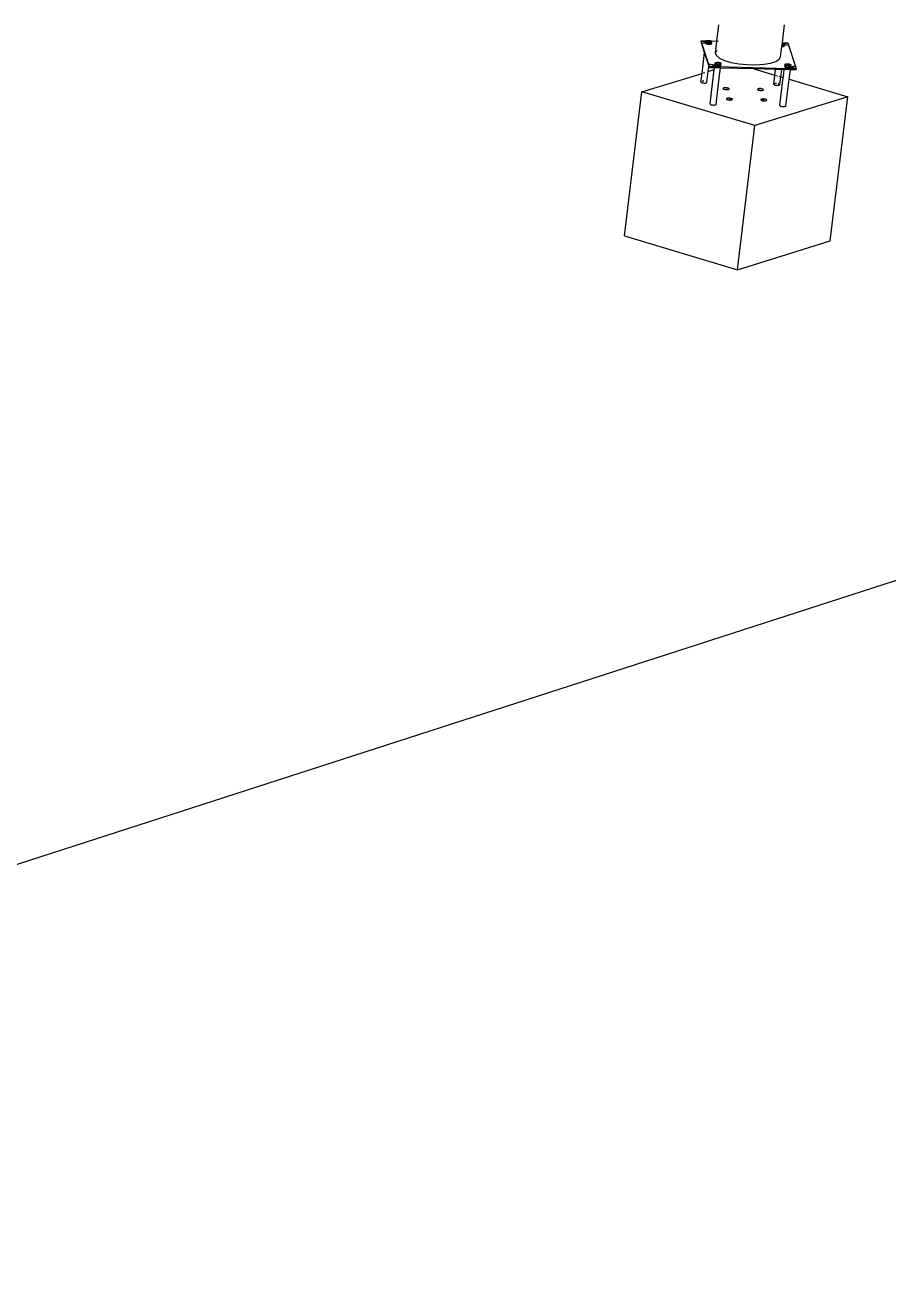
# Model space of a CAD drawing. Header units: inches. Extents: x -1925 to 2960, y -1726 to 1726.
# Drawn here: x 1052.5 to 1204.6, y 1506.6 to 1726 of the extents above; entities that cross this region are included whole.
import ezdxf

# ---------------------------------------------------------------- set-up
doc = ezdxf.new("R2010")
doc.units = ezdxf.units.IN
doc.header["$MEASUREMENT"] = 0

msp = doc.modelspace()

# ---------------------------------------------------------------- linework, layer by layer
for p, q in [((1508.93, 1726.03), (152.03, 1287.27)), ((1174.45, 1723.17), (1174.8, 1726.03)), ((1185.98, 1722.9), (1186.36, 1726.03)), ((1171.65, 1723.06), (1171.67, 1723.23)), ((1171.78, 1722.66), (1171.65, 1723.06)), ((1171.8, 1722.83), (1171.67, 1723.23)), ((1171.67, 1723.23), (1172.55, 1723.21)), ((1171.67, 1723.23), (1172.69, 1722.93)), ((1171.78, 1722.66), (1171.8, 1722.83)), ((1172.26, 1721.16), (1171.78, 1722.66)), ((1171.8, 1722.83), (1172.15, 1722.84)), ((1173.02, 1719.04), (1171.8, 1722.83)), ((1172.15, 1722.84), (1172.46, 1722.87)), ((1172.46, 1722.87), (1172.49, 1722.87)), ((1172.47, 1722.84), (1172.46, 1722.8)), ((1172.47, 1722.84), (1172.46, 1722.8)), ((1172.46, 1722.8), (1172.49, 1722.75)), ((1172.51, 1722.88), (1172.47, 1722.84)), ((1172.49, 1722.85), (1172.47, 1722.84)), ((1172.48, 1722.84), (1172.52, 1722.88)), ((1172.48, 1722.84), (1172.49, 1722.85)), ((1172.48, 1722.8), (1172.48, 1722.84)), ((1172.51, 1722.76), (1172.48, 1722.8)), ((1172.49, 1722.87), (1172.52, 1723.16)), ((1172.49, 1722.87), (1172.53, 1722.88)), ((1172.51, 1722.87), (1172.49, 1722.85)), ((1172.49, 1722.85), (1172.49, 1722.87)), ((1172.49, 1722.75), (1172.56, 1722.71)), ((1172.58, 1722.91), (1172.51, 1722.88)), ((1172.53, 1722.88), (1172.51, 1722.87)), ((1172.57, 1722.72), (1172.51, 1722.76)), ((1172.52, 1723.16), (1172.53, 1723.19)), ((1172.55, 1723.11), (1172.52, 1723.16)), ((1172.52, 1722.88), (1172.55, 1722.89)), ((1172.53, 1723.19), (1172.55, 1723.21)), ((1172.58, 1722.91), (1172.53, 1722.88)), ((1172.53, 1722.88), (1172.55, 1722.89)), ((1172.55, 1723.21), (1172.57, 1723.23)), ((1172.55, 1723.21), (1173.02, 1723.2)), ((1172.62, 1723.08), (1172.55, 1723.11)), ((1172.55, 1722.89), (1172.72, 1722.93)), ((1172.55, 1722.89), (1172.59, 1722.91)), ((1172.56, 1722.71), (1172.66, 1722.68)), ((1172.57, 1723.23), (1172.64, 1723.26)), ((1172.66, 1722.69), (1172.57, 1722.72)), ((1172.68, 1722.93), (1172.58, 1722.91)), ((1172.68, 1722.93), (1172.58, 1722.91)), ((1172.59, 1722.91), (1172.69, 1722.93)), ((1172.71, 1723.04), (1172.62, 1723.08)), ((1172.64, 1723.26), (1172.74, 1723.28)), ((1172.78, 1722.66), (1172.66, 1722.69)), ((1172.66, 1722.68), (1172.77, 1722.65)), ((1172.69, 1722.93), (1172.68, 1722.93)), ((1172.69, 1722.93), (1172.68, 1722.93)), ((1172.81, 1722.95), (1172.69, 1722.93)), ((1172.69, 1722.93), (1172.7, 1722.93)), ((1172.69, 1722.93), (1172.7, 1722.93)), ((1172.7, 1722.93), (1172.74, 1722.93)), ((1172.7, 1722.93), (1172.71, 1722.93)), ((1172.82, 1723.01), (1172.71, 1723.04)), ((1172.72, 1722.93), (1172.74, 1722.93)), ((1172.74, 1723.28), (1172.86, 1723.3)), ((1172.74, 1722.93), (1172.9, 1723)), ((1172.74, 1722.93), (1172.81, 1722.94)), ((1172.77, 1722.65), (1172.91, 1722.63)), ((1172.91, 1722.64), (1172.78, 1722.66)), ((1172.94, 1722.95), (1172.81, 1722.95)), ((1172.81, 1722.94), (1172.94, 1722.94)), ((1172.9, 1723), (1172.82, 1723.01)), ((1172.86, 1723.3), (1172.99, 1723.3)), ((1172.9, 1723), (1173.01, 1723.1)), ((1172.95, 1723), (1172.9, 1723)), ((1172.9, 1723), (1172.9, 1723)), ((1173.04, 1722.63), (1172.91, 1722.64)), ((1172.91, 1722.63), (1173.05, 1722.62)), ((1173.08, 1722.94), (1172.94, 1722.95)), ((1173.08, 1722.94), (1172.94, 1722.94)), ((1173.09, 1722.99), (1172.95, 1723)), ((1172.99, 1723.3), (1173.12, 1723.29)), ((1173.32, 1722.89), (1172.99, 1722.79)), ((1173.04, 1722.63), (1173, 1722.78)), ((1173, 1722.78), (1173.51, 1722.77)), ((1173.01, 1723.1), (1173.02, 1723.2)), ((1173.02, 1723.2), (1173.49, 1723.19)), ((1173.18, 1722.64), (1173.04, 1722.63)), ((1173.05, 1722.62), (1173.04, 1722.63)), ((1173.05, 1722.63), (1173.18, 1722.63)), ((1173.08, 1722.94), (1173.21, 1722.92)), ((1173.22, 1722.92), (1173.08, 1722.94)), ((1173.22, 1722.99), (1173.09, 1722.99)), ((1173.12, 1723.29), (1173.25, 1723.27)), ((1173.3, 1722.65), (1173.18, 1722.64)), ((1173.18, 1722.63), (1173.31, 1722.64)), ((1173.22, 1722.92), (1173.21, 1722.92)), ((1173.21, 1722.92), (1173.32, 1722.89)), ((1173.34, 1723), (1173.22, 1722.99)), ((1173.33, 1722.89), (1173.22, 1722.92)), ((1173.33, 1722.89), (1173.22, 1722.92)), ((1173.25, 1723.27), (1173.37, 1723.24)), ((1173.39, 1722.67), (1173.3, 1722.65)), ((1173.31, 1722.64), (1173.41, 1722.67)), ((1173.32, 1722.89), (1173.42, 1722.86)), ((1173.33, 1722.89), (1173.32, 1722.89)), ((1173.34, 1722.89), (1173.33, 1722.89)), ((1173.43, 1722.86), (1173.33, 1722.89)), ((1173.33, 1722.89), (1173.33, 1722.89)), ((1173.44, 1723.02), (1173.34, 1723)), ((1173.43, 1722.85), (1173.34, 1722.89)), ((1173.37, 1723.24), (1173.46, 1723.21)), ((1173.47, 1722.7), (1173.39, 1722.67)), ((1173.41, 1722.67), (1173.48, 1722.7)), ((1173.42, 1722.86), (1173.48, 1722.82)), ((1173.5, 1722.82), (1173.43, 1722.86)), ((1173.5, 1722.81), (1173.43, 1722.85)), ((1173.51, 1723.05), (1173.44, 1723.02)), ((1173.46, 1723.21), (1173.49, 1723.19)), ((1173.5, 1722.74), (1173.47, 1722.7)), ((1173.48, 1722.82), (1173.51, 1722.78)), ((1173.48, 1722.7), (1173.52, 1722.74)), ((1173.49, 1723.19), (1173.52, 1723.17)), ((1173.49, 1723.19), (1174.45, 1723.17)), ((1173.53, 1722.78), (1173.5, 1722.82)), ((1173.51, 1722.79), (1173.5, 1722.81)), ((1173.51, 1722.77), (1173.5, 1722.74)), ((1173.55, 1723.09), (1173.51, 1723.05)), ((1173.51, 1722.79), (1173.55, 1723.09)), ((1173.53, 1722.77), (1173.51, 1722.79)), ((1173.51, 1722.78), (1173.51, 1722.79)), ((1173.51, 1722.78), (1173.51, 1722.77)), ((1173.51, 1722.77), (1173.53, 1722.77)), ((1173.52, 1723.17), (1173.55, 1723.13)), ((1173.52, 1722.74), (1173.53, 1722.77)), ((1173.53, 1722.77), (1173.53, 1722.78)), ((1173.53, 1722.77), (1173.53, 1722.77)), ((1173.53, 1722.77), (1173.53, 1722.77)), ((1173.53, 1722.77), (1173.53, 1722.77)), ((1173.55, 1723.13), (1173.55, 1723.09)), ((1174.2, 1721.06), (1174.45, 1723.17)), ((1174.45, 1723.17), (1174.67, 1723.16)), ((1185.67, 1720.38), (1185.9, 1722.22)), ((1185.9, 1722.22), (1185.93, 1722.53)), ((1186.03, 1722.23), (1185.9, 1722.22)), ((1185.9, 1722.22), (1186.04, 1722.22)), ((1186.06, 1722.44), (1185.92, 1722.4)), ((1185.93, 1722.53), (1186.06, 1722.51)), ((1185.93, 1722.53), (1185.94, 1722.53)), ((1185.94, 1722.59), (1186.9, 1722.88)), ((1185.94, 1722.58), (1185.95, 1722.65)), ((1186.07, 1722.58), (1185.94, 1722.58)), ((1185.94, 1722.53), (1185.94, 1722.58)), ((1186.06, 1722.51), (1185.94, 1722.53)), ((1185.95, 1722.65), (1185.98, 1722.88)), ((1185.95, 1722.65), (1186.06, 1722.61)), ((1185.98, 1722.9), (1186.92, 1722.87)), ((1185.98, 1722.88), (1185.98, 1722.9)), ((1185.98, 1722.88), (1186.1, 1722.86)), ((1186.03, 1722.23), (1186.15, 1722.24)), ((1186.04, 1722.22), (1186.16, 1722.23)), ((1186.06, 1722.61), (1186.15, 1722.59)), ((1186.06, 1722.51), (1186.06, 1722.51)), ((1186.15, 1722.59), (1186.07, 1722.58)), ((1186.1, 1722.86), (1186.22, 1722.83)), ((1186.19, 1722.59), (1186.15, 1722.59)), ((1186.25, 1722.26), (1186.15, 1722.24)), ((1186.16, 1722.23), (1186.26, 1722.26)), ((1186.19, 1722.48), (1186.18, 1722.49)), ((1186.18, 1722.48), (1186.27, 1722.45)), ((1186.19, 1722.48), (1186.18, 1722.48)), ((1186.29, 1722.61), (1186.19, 1722.59)), ((1186.19, 1722.58), (1186.36, 1722.54)), ((1186.28, 1722.45), (1186.19, 1722.48)), ((1186.22, 1722.83), (1186.31, 1722.8)), ((1186.32, 1722.29), (1186.25, 1722.26)), ((1186.26, 1722.26), (1186.33, 1722.29)), ((1186.27, 1722.45), (1186.33, 1722.41)), ((1186.35, 1722.41), (1186.28, 1722.45)), ((1186.36, 1722.64), (1186.29, 1722.61)), ((1186.31, 1722.8), (1186.37, 1722.76)), ((1186.36, 1722.33), (1186.32, 1722.29)), ((1186.33, 1722.41), (1186.36, 1722.37)), ((1186.33, 1722.29), (1186.38, 1722.33)), ((1186.36, 1722.39), (1186.35, 1722.41)), ((1186.4, 1722.68), (1186.36, 1722.64)), ((1186.36, 1722.54), (1186.38, 1722.54)), ((1186.36, 1722.39), (1186.38, 1722.54)), ((1186.38, 1722.37), (1186.36, 1722.39)), ((1186.36, 1722.37), (1186.36, 1722.39)), ((1186.36, 1722.37), (1186.36, 1722.33)), ((1186.37, 1722.76), (1186.41, 1722.72)), ((1186.38, 1722.54), (1186.4, 1722.68)), ((1186.38, 1722.54), (1186.7, 1722.49)), ((1186.38, 1722.33), (1186.38, 1722.37)), ((1186.41, 1722.72), (1186.4, 1722.68)), ((1186.7, 1722.49), (1187.05, 1722.47)), ((1186.92, 1722.87), (1187.05, 1722.47)), ((1187.05, 1722.47), (1188.3, 1718.68)), ((1171.82, 1717.48), (1172.26, 1721.16)), ((1173, 1718.87), (1172.26, 1721.16)), ((1174.2, 1721.06), (1174.42, 1721.49)), ((1174.36, 1720.61), (1174.2, 1721.06)), ((1174.36, 1720.61), (1174.9, 1720.17)), ((1174.42, 1721.49), (1174.47, 1721.51)), ((1174.9, 1720.17), (1175.79, 1719.76)), ((1184.85, 1719.58), (1185.45, 1719.96)), ((1185.45, 1719.96), (1185.67, 1720.38)), ((1172.7, 1715.92), (1172.93, 1717.83)), ((1172.89, 1717.81), (1172.93, 1717.83)), ((1172.93, 1717.83), (1173.04, 1718.73)), ((1172.93, 1717.83), (1173.98, 1718.15)), ((1173, 1718.87), (1173.02, 1719.04)), ((1173.04, 1718.73), (1173, 1718.87)), ((1173.37, 1719.02), (1173.02, 1719.04)), ((1173.15, 1718.63), (1173.02, 1719.04)), ((1173.13, 1718.46), (1173.04, 1718.73)), ((1173.13, 1718.46), (1173.15, 1718.63)), ((1174.02, 1718.44), (1173.13, 1718.46)), ((1173.15, 1718.63), (1174.01, 1718.9)), ((1174.5, 1718.6), (1173.15, 1718.63)), ((1173.25, 1712.11), (1173.98, 1718.15)), ((1173.71, 1718.97), (1173.37, 1719.02)), ((1174.01, 1718.9), (1173.71, 1718.97)), ((1173.98, 1718.15), (1174.02, 1718.44)), ((1173.98, 1718.15), (1174.02, 1718.16)), ((1174.25, 1718.81), (1174.01, 1718.9)), ((1174.48, 1718.43), (1174.02, 1718.44)), ((1174.08, 1718.98), (1174.07, 1718.94)), ((1174.08, 1718.97), (1174.07, 1718.93)), ((1174.07, 1718.93), (1174.11, 1718.89)), ((1174.12, 1719.02), (1174.08, 1718.98)), ((1174.1, 1718.99), (1174.08, 1718.97)), ((1174.09, 1718.94), (1174.1, 1718.98)), ((1174.12, 1718.9), (1174.09, 1718.94)), ((1174.1, 1718.99), (1174.13, 1719.29)), ((1174.1, 1718.98), (1174.14, 1719.01)), ((1174.12, 1719.01), (1174.1, 1718.99)), ((1174.1, 1718.98), (1174.1, 1718.99)), ((1174.11, 1718.89), (1174.17, 1718.85)), ((1174.19, 1719.05), (1174.12, 1719.02)), ((1174.19, 1719.04), (1174.12, 1719.01)), ((1174.19, 1718.86), (1174.12, 1718.9)), ((1174.13, 1719.29), (1174.14, 1719.33)), ((1174.16, 1719.25), (1174.13, 1719.29)), ((1174.14, 1719.33), (1174.18, 1719.37)), ((1174.14, 1719.01), (1174.21, 1719.04)), ((1174.23, 1719.21), (1174.16, 1719.25)), ((1174.17, 1718.85), (1174.27, 1718.81)), ((1174.18, 1719.37), (1174.25, 1719.4)), ((1174.3, 1719.07), (1174.19, 1719.05)), ((1174.3, 1719.06), (1174.19, 1719.04)), ((1174.28, 1718.82), (1174.19, 1718.86)), ((1174.21, 1719.04), (1174.31, 1719.06)), ((1174.32, 1719.18), (1174.23, 1719.21)), ((1174.25, 1719.4), (1174.35, 1719.42)), ((1174.42, 1718.71), (1174.25, 1718.81)), ((1174.27, 1718.81), (1174.39, 1718.78)), ((1174.39, 1718.79), (1174.28, 1718.82)), ((1174.42, 1719.08), (1174.3, 1719.07)), ((1174.3, 1719.07), (1174.3, 1719.07)), ((1174.31, 1719.06), (1174.3, 1719.06)), ((1174.42, 1719.08), (1174.31, 1719.07)), ((1174.31, 1719.07), (1174.31, 1719.06)), ((1174.44, 1719.15), (1174.32, 1719.18)), ((1174.35, 1719.42), (1174.47, 1719.43)), ((1174.52, 1718.78), (1174.39, 1718.79)), ((1174.39, 1718.78), (1174.52, 1718.77)), ((1174.56, 1719.08), (1174.42, 1719.08)), ((1174.56, 1719.08), (1174.42, 1719.08)), ((1174.5, 1718.6), (1174.42, 1718.71)), ((1174.57, 1719.13), (1174.44, 1719.15)), ((1174.47, 1719.43), (1174.6, 1719.43)), ((1174.48, 1718.43), (1174.5, 1718.6)), ((1175.08, 1718.41), (1174.48, 1718.43)), ((1187.08, 1718.3), (1174.5, 1718.6)), ((1174.66, 1718.77), (1174.52, 1718.78)), ((1174.52, 1718.77), (1174.66, 1718.76)), ((1174.56, 1719.08), (1174.61, 1718.92)), ((1174.56, 1719.08), (1174.7, 1719.07)), ((1174.7, 1719.08), (1174.56, 1719.08)), ((1174.7, 1719.12), (1174.57, 1719.13)), ((1174.6, 1719.43), (1174.74, 1719.43)), ((1174.94, 1719.03), (1174.61, 1718.92)), ((1175.12, 1718.91), (1174.61, 1718.92)), ((1174.66, 1718.77), (1174.61, 1718.92)), ((1174.79, 1718.77), (1174.66, 1718.77)), ((1174.66, 1718.76), (1174.8, 1718.76)), ((1174.66, 1718.76), (1174.8, 1718.76)), ((1174.83, 1719.12), (1174.7, 1719.12)), ((1174.83, 1719.06), (1174.7, 1719.08)), ((1174.7, 1719.07), (1174.82, 1719.05)), ((1174.74, 1719.43), (1174.87, 1719.41)), ((1174.91, 1718.78), (1174.79, 1718.77)), ((1174.8, 1718.76), (1174.92, 1718.78)), ((1174.8, 1718.76), (1174.92, 1718.77)), ((1174.82, 1719.05), (1174.94, 1719.03)), ((1174.95, 1719.14), (1174.83, 1719.12)), ((1174.95, 1719.03), (1174.83, 1719.06)), ((1174.87, 1719.41), (1174.98, 1719.38)), ((1175.01, 1718.8), (1174.91, 1718.78)), ((1174.92, 1718.78), (1175.02, 1718.8)), ((1174.92, 1718.77), (1175.02, 1718.79)), ((1174.93, 1717.14), (1175.08, 1718.41)), ((1174.94, 1719.03), (1175.03, 1718.99)), ((1174.94, 1719.03), (1174.94, 1719.03)), ((1174.95, 1719.03), (1174.94, 1719.03)), ((1175.05, 1719.16), (1174.95, 1719.14)), ((1175.04, 1718.99), (1174.95, 1719.03)), ((1174.98, 1719.38), (1175.07, 1719.35)), ((1175.08, 1718.84), (1175.01, 1718.8)), ((1175.02, 1718.79), (1175.1, 1718.83)), ((1175.02, 1718.8), (1175.1, 1718.83)), ((1175.03, 1718.99), (1175.09, 1718.95)), ((1175.11, 1718.95), (1175.04, 1718.99)), ((1175.12, 1719.19), (1175.05, 1719.16)), ((1175.07, 1719.35), (1175.14, 1719.31)), ((1175.12, 1718.87), (1175.08, 1718.84)), ((1180.96, 1718.27), (1175.08, 1718.41)), ((1175.09, 1718.95), (1175.12, 1718.91)), ((1175.1, 1718.83), (1175.14, 1718.87)), ((1175.1, 1718.83), (1175.14, 1718.86)), ((1175.14, 1718.91), (1175.11, 1718.95)), ((1175.16, 1719.23), (1175.12, 1719.19)), ((1175.12, 1718.91), (1175.16, 1719.23)), ((1175.12, 1718.91), (1175.12, 1718.87)), ((1175.12, 1718.91), (1175.12, 1718.91)), ((1175.12, 1718.91), (1175.14, 1718.91)), ((1175.14, 1719.31), (1175.17, 1719.27)), ((1175.14, 1718.86), (1175.14, 1718.91)), ((1175.14, 1718.91), (1175.14, 1718.91)), ((1175.14, 1718.91), (1175.14, 1718.91)), ((1175.14, 1718.87), (1175.14, 1718.91)), ((1175.17, 1719.27), (1175.16, 1719.23)), ((1175.79, 1719.76), (1176.96, 1719.42)), ((1176.96, 1719.42), (1178.33, 1719.17)), ((1178.33, 1719.17), (1179.81, 1719.03)), ((1179.81, 1719.03), (1181.3, 1719)), ((1180.96, 1718.27), (1184.67, 1717.17)), ((1184.8, 1718.18), (1180.96, 1718.27)), ((1181.3, 1719), (1182.7, 1719.08)), ((1182.7, 1719.08), (1183.91, 1719.28)), ((1183.91, 1719.28), (1184.85, 1719.58)), ((1184.67, 1717.17), (1184.8, 1718.18)), ((1185.87, 1718.16), (1184.8, 1718.18)), ((1185.71, 1716.86), (1185.87, 1718.16)), ((1186.32, 1718.15), (1185.87, 1718.16)), ((1186.17, 1716.94), (1186.32, 1718.15)), ((1187.06, 1718.13), (1186.32, 1718.15)), ((1186.39, 1718.67), (1186.42, 1718.63)), ((1186.44, 1718.74), (1186.4, 1718.71)), ((1186.4, 1718.71), (1186.4, 1718.66)), ((1186.42, 1718.7), (1186.46, 1719.02)), ((1186.42, 1718.7), (1186.46, 1718.74)), ((1186.42, 1718.66), (1186.42, 1718.7)), ((1186.45, 1718.62), (1186.42, 1718.66)), ((1186.42, 1718.63), (1186.48, 1718.59)), ((1186.52, 1718.78), (1186.44, 1718.74)), ((1186.51, 1718.58), (1186.45, 1718.62)), ((1186.46, 1719.06), (1186.5, 1719.09)), ((1186.46, 1719.02), (1186.46, 1719.06)), ((1186.49, 1718.98), (1186.46, 1719.02)), ((1186.46, 1718.74), (1186.53, 1718.77)), ((1186.48, 1718.59), (1186.58, 1718.55)), ((1186.55, 1718.94), (1186.49, 1718.98)), ((1186.5, 1719.09), (1186.57, 1719.13)), ((1186.6, 1718.55), (1186.51, 1718.58)), ((1186.62, 1718.8), (1186.52, 1718.78)), ((1186.53, 1718.77), (1186.63, 1718.79)), ((1186.65, 1718.9), (1186.55, 1718.94)), ((1186.57, 1719.13), (1186.67, 1719.15)), ((1186.58, 1718.55), (1186.7, 1718.52)), ((1186.72, 1718.52), (1186.6, 1718.55)), ((1186.74, 1718.81), (1186.62, 1718.8)), ((1186.62, 1718.8), (1186.62, 1718.8)), ((1186.64, 1718.79), (1186.63, 1718.79)), ((1186.74, 1718.81), (1186.64, 1718.79)), ((1186.76, 1718.88), (1186.65, 1718.9)), ((1186.67, 1719.15), (1186.79, 1719.16)), ((1186.7, 1718.52), (1186.83, 1718.5)), ((1186.85, 1718.5), (1186.72, 1718.52)), ((1186.74, 1718.81), (1186.88, 1718.81)), ((1186.88, 1718.81), (1186.74, 1718.81)), ((1186.89, 1718.86), (1186.76, 1718.88)), ((1186.79, 1719.16), (1186.92, 1719.16)), ((1186.83, 1718.5), (1186.97, 1718.5)), ((1186.85, 1718.5), (1186.98, 1718.5)), ((1186.89, 1718.82), (1186.87, 1718.82)), ((1186.88, 1718.81), (1186.88, 1718.81)), ((1186.88, 1718.81), (1186.88, 1718.81)), ((1187.03, 1718.85), (1186.89, 1718.86)), ((1186.92, 1719.16), (1187.06, 1719.15)), ((1186.97, 1718.5), (1186.98, 1718.5)), ((1187.11, 1718.5), (1186.98, 1718.5)), ((1186.98, 1718.49), (1187.12, 1718.49)), ((1187.26, 1718.75), (1187, 1718.67)), ((1187.45, 1718.63), (1187, 1718.64)), ((1187.14, 1718.79), (1187.02, 1718.81)), ((1187.02, 1718.8), (1187.15, 1718.78)), ((1187.02, 1718.8), (1187.02, 1718.8)), ((1187.15, 1718.79), (1187.02, 1718.8)), ((1187.16, 1718.85), (1187.03, 1718.85)), ((1187.06, 1719.15), (1187.19, 1719.14)), ((1187.06, 1718.13), (1187.08, 1718.3)), ((1187.39, 1718.12), (1187.06, 1718.13)), ((1187.1, 1718.4), (1187.08, 1718.3)), ((1188.43, 1718.27), (1187.08, 1718.3)), ((1187.2, 1718.5), (1187.1, 1718.4)), ((1187.11, 1718.5), (1187.22, 1718.51)), ((1187.12, 1718.49), (1187.24, 1718.51)), ((1187.26, 1718.76), (1187.14, 1718.79)), ((1187.27, 1718.76), (1187.15, 1718.79)), ((1187.15, 1718.78), (1187.26, 1718.75)), ((1187.28, 1718.87), (1187.16, 1718.85)), ((1187.19, 1719.14), (1187.3, 1719.11)), ((1187.19, 1716.43), (1187.39, 1718.12)), ((1187.22, 1718.51), (1187.2, 1718.5)), ((1187.39, 1718.58), (1187.22, 1718.51)), ((1187.22, 1718.51), (1187.23, 1718.51)), ((1187.34, 1718.53), (1187.23, 1718.51)), ((1187.24, 1718.51), (1187.35, 1718.53)), ((1187.36, 1718.73), (1187.26, 1718.76)), ((1187.27, 1718.76), (1187.26, 1718.75)), ((1187.26, 1718.75), (1187.35, 1718.72)), ((1187.26, 1718.75), (1187.26, 1718.75)), ((1187.36, 1718.72), (1187.27, 1718.76)), ((1187.38, 1718.89), (1187.28, 1718.87)), ((1187.3, 1719.11), (1187.4, 1719.07)), ((1187.4, 1718.56), (1187.34, 1718.53)), ((1187.35, 1718.72), (1187.42, 1718.68)), ((1187.35, 1718.53), (1187.42, 1718.56)), ((1187.36, 1718.73), (1187.42, 1718.69)), ((1187.37, 1718.72), (1187.36, 1718.72)), ((1187.43, 1718.68), (1187.37, 1718.72)), ((1187.45, 1718.92), (1187.38, 1718.89)), ((1187.43, 1718.59), (1187.39, 1718.58)), ((1187.41, 1718.57), (1187.39, 1718.58)), ((1188.41, 1718.1), (1187.39, 1718.12)), ((1187.4, 1719.07), (1187.46, 1719.03)), ((1187.4, 1718.56), (1187.43, 1718.59)), ((1187.4, 1718.56), (1187.41, 1718.57)), ((1187.41, 1718.57), (1187.44, 1718.59)), ((1187.42, 1718.57), (1187.41, 1718.57)), ((1187.45, 1718.65), (1187.42, 1718.69)), ((1187.42, 1718.68), (1187.45, 1718.64)), ((1187.43, 1718.57), (1187.42, 1718.57)), ((1187.42, 1718.56), (1187.43, 1718.57)), ((1187.47, 1718.64), (1187.43, 1718.68)), ((1187.44, 1718.6), (1187.43, 1718.59)), ((1187.43, 1718.57), (1187.46, 1718.6)), ((1187.44, 1718.59), (1187.43, 1718.59)), ((1188.43, 1718.27), (1187.43, 1718.57)), ((1187.64, 1718.64), (1187.44, 1718.59)), ((1187.45, 1718.63), (1187.44, 1718.6)), ((1187.44, 1718.59), (1187.45, 1718.6)), ((1187.49, 1718.95), (1187.45, 1718.92)), ((1187.45, 1718.65), (1187.49, 1718.95)), ((1187.46, 1718.64), (1187.45, 1718.65)), ((1187.45, 1718.64), (1187.45, 1718.65)), ((1187.45, 1718.6), (1187.46, 1718.64)), ((1187.45, 1718.64), (1187.45, 1718.63)), ((1187.46, 1719.03), (1187.49, 1718.99)), ((1187.46, 1718.6), (1187.47, 1718.63)), ((1187.47, 1718.64), (1187.47, 1718.64)), ((1187.47, 1718.63), (1187.47, 1718.64)), ((1187.49, 1718.99), (1187.49, 1718.95)), ((1187.95, 1718.67), (1187.64, 1718.64)), ((1188.3, 1718.68), (1187.95, 1718.67)), ((1188.3, 1718.68), (1188.43, 1718.27)), ((1188.41, 1718.1), (1188.43, 1718.27)), ((1161.22, 1714.22), (1171.82, 1717.48)), ((1171.64, 1715.98), (1171.82, 1717.48)), ((1171.68, 1716.02), (1171.64, 1715.98)), ((1171.64, 1715.98), (1171.64, 1715.94)), ((1171.64, 1715.94), (1171.67, 1715.9)), ((1171.67, 1715.9), (1171.73, 1715.86)), ((1171.73, 1715.86), (1171.83, 1715.82)), ((1171.82, 1717.48), (1171.86, 1717.5)), ((1171.83, 1715.82), (1171.95, 1715.8)), ((1171.98, 1716.09), (1171.86, 1716.08)), ((1171.95, 1715.8), (1172.08, 1715.78)), ((1172.12, 1716.09), (1171.98, 1716.09)), ((1172.04, 1717.55), (1172.3, 1717.63)), ((1172.08, 1715.78), (1172.22, 1715.77)), ((1172.12, 1716.09), (1172.12, 1716.09)), ((1172.22, 1715.77), (1172.36, 1715.77)), ((1172.36, 1715.77), (1172.48, 1715.78)), ((1172.48, 1715.78), (1172.58, 1715.81)), ((1172.58, 1715.81), (1172.66, 1715.84)), ((1172.66, 1715.84), (1172.7, 1715.88)), ((1172.7, 1715.92), (1172.67, 1715.96)), ((1172.7, 1715.88), (1172.7, 1715.92)), ((1174.31, 1712.04), (1174.93, 1717.14)), ((1174.93, 1717.14), (1174.82, 1717.14)), ((1174.9, 1717.18), (1174.83, 1717.22)), ((1174.93, 1717.14), (1174.9, 1717.18)), ((1184.48, 1715.58), (1184.67, 1717.17)), ((1184.52, 1715.62), (1184.48, 1715.58)), ((1184.48, 1715.58), (1184.48, 1715.54)), ((1184.48, 1715.54), (1184.51, 1715.49)), ((1184.6, 1715.65), (1184.52, 1715.62)), ((1184.7, 1715.67), (1184.6, 1715.65)), ((1184.67, 1717.17), (1185.13, 1717.04)), ((1184.82, 1715.68), (1184.7, 1715.67)), ((1184.96, 1715.69), (1184.82, 1715.68)), ((1184.96, 1715.69), (1184.96, 1715.69)), ((1185.35, 1715.63), (1185.23, 1715.66)), ((1185.45, 1715.59), (1185.35, 1715.63)), ((1185.39, 1716.96), (1185.71, 1716.86)), ((1185.51, 1715.55), (1185.45, 1715.59)), ((1185.54, 1715.51), (1185.51, 1715.55)), ((1185.54, 1715.51), (1185.71, 1716.86)), ((1185.55, 1711.85), (1186.15, 1716.73)), ((1185.71, 1716.86), (1186.15, 1716.73)), ((1186.15, 1716.73), (1186.17, 1716.9)), ((1186.15, 1716.73), (1186.19, 1716.72)), ((1186.22, 1716.98), (1186.17, 1716.94)), ((1186.17, 1716.94), (1186.17, 1716.9)), ((1186.22, 1716.98), (1186.22, 1716.98)), ((1186.61, 1711.74), (1187.19, 1716.43)), ((1187.08, 1716.46), (1187.15, 1716.44)), ((1187.19, 1716.43), (1197.55, 1713.35)), ((1158.18, 1688.83), (1161.22, 1714.22)), ((1181.16, 1708.27), (1161.22, 1714.22)), ((1175.57, 1714.86), (1175.53, 1714.83)), ((1175.53, 1714.83), (1175.53, 1714.79)), ((1175.53, 1714.79), (1175.56, 1714.74)), ((1175.56, 1714.74), (1175.62, 1714.7)), ((1175.65, 1714.9), (1175.57, 1714.86)), ((1175.62, 1714.7), (1175.72, 1714.67)), ((1175.75, 1714.92), (1175.65, 1714.9)), ((1175.72, 1714.67), (1175.84, 1714.64)), ((1175.87, 1714.93), (1175.75, 1714.92)), ((1175.84, 1714.64), (1175.97, 1714.62)), ((1176.01, 1714.93), (1175.87, 1714.93)), ((1175.97, 1714.62), (1176.11, 1714.61)), ((1176.15, 1714.93), (1176.01, 1714.93)), ((1176.06, 1714.77), (1176.47, 1714.65)), ((1176.11, 1714.61), (1176.25, 1714.61)), ((1176.28, 1714.91), (1176.15, 1714.93)), ((1176.25, 1714.61), (1176.37, 1714.63)), ((1176.4, 1714.88), (1176.28, 1714.91)), ((1176.37, 1714.63), (1176.47, 1714.65)), ((1176.5, 1714.84), (1176.4, 1714.88)), ((1176.47, 1714.65), (1176.55, 1714.68)), ((1176.56, 1714.8), (1176.5, 1714.84)), ((1176.55, 1714.68), (1176.59, 1714.72)), ((1176.59, 1714.76), (1176.56, 1714.8)), ((1176.59, 1714.72), (1176.59, 1714.76)), ((1197.55, 1713.35), (1181.16, 1708.27)), ((1181.62, 1714.72), (1181.58, 1714.68)), ((1181.58, 1714.68), (1181.58, 1714.64)), ((1181.58, 1714.64), (1181.61, 1714.6)), ((1181.61, 1714.6), (1181.67, 1714.56)), ((1181.7, 1714.75), (1181.62, 1714.72)), ((1181.67, 1714.56), (1181.77, 1714.52)), ((1181.8, 1714.77), (1181.7, 1714.75)), ((1181.77, 1714.52), (1182.11, 1714.63)), ((1181.77, 1714.52), (1181.89, 1714.5)), ((1181.92, 1714.79), (1181.8, 1714.77)), ((1181.89, 1714.5), (1182.02, 1714.48)), ((1182.06, 1714.79), (1181.92, 1714.79)), ((1182.02, 1714.48), (1182.16, 1714.47)), ((1182.2, 1714.78), (1182.06, 1714.79)), ((1182.16, 1714.47), (1182.3, 1714.47)), ((1182.33, 1714.76), (1182.2, 1714.78)), ((1182.3, 1714.47), (1182.42, 1714.48)), ((1182.45, 1714.73), (1182.33, 1714.76)), ((1182.42, 1714.48), (1182.53, 1714.51)), ((1182.55, 1714.7), (1182.45, 1714.73)), ((1182.53, 1714.51), (1182.6, 1714.54)), ((1182.61, 1714.66), (1182.55, 1714.7)), ((1182.6, 1714.54), (1182.64, 1714.57)), ((1182.64, 1714.62), (1182.61, 1714.66)), ((1182.64, 1714.57), (1182.64, 1714.62)), ((1184.51, 1715.49), (1184.57, 1715.45)), ((1184.57, 1715.45), (1184.67, 1715.42)), ((1184.67, 1715.42), (1184.79, 1715.39)), ((1184.79, 1715.39), (1184.92, 1715.37)), ((1184.92, 1715.37), (1185.06, 1715.36)), ((1185.06, 1715.36), (1185.2, 1715.37)), ((1185.2, 1715.37), (1185.32, 1715.38)), ((1185.32, 1715.38), (1185.42, 1715.4)), ((1185.42, 1715.4), (1185.5, 1715.43)), ((1185.5, 1715.43), (1185.54, 1715.47)), ((1185.54, 1715.47), (1185.54, 1715.51)), ((1194.41, 1687.95), (1197.55, 1713.35)), ((1173.29, 1712.15), (1173.25, 1712.11)), ((1173.25, 1712.11), (1173.25, 1712.07)), ((1173.25, 1712.07), (1173.28, 1712.02)), ((1173.28, 1712.02), (1173.34, 1711.98)), ((1173.34, 1711.98), (1173.44, 1711.95)), ((1173.44, 1711.95), (1173.56, 1711.92)), ((1173.56, 1711.92), (1173.69, 1711.9)), ((1173.69, 1711.9), (1173.83, 1711.89)), ((1173.83, 1711.89), (1173.97, 1711.89)), ((1173.97, 1711.89), (1174.09, 1711.91)), ((1174.09, 1711.91), (1174.19, 1711.93)), ((1174.19, 1711.93), (1174.27, 1711.96)), ((1174.28, 1712.08), (1174.22, 1712.12)), ((1174.27, 1711.96), (1174.31, 1712)), ((1174.31, 1712.04), (1174.28, 1712.08)), ((1174.31, 1712), (1174.31, 1712.04)), ((1176.12, 1712.99), (1176.11, 1712.95)), ((1176.11, 1712.95), (1176.15, 1712.91)), ((1176.16, 1713.03), (1176.12, 1712.99)), ((1176.15, 1712.91), (1176.21, 1712.87)), ((1176.23, 1713.06), (1176.16, 1713.03)), ((1176.21, 1712.87), (1176.31, 1712.84)), ((1176.34, 1713.09), (1176.23, 1713.06)), ((1176.31, 1712.84), (1176.43, 1712.81)), ((1176.46, 1713.1), (1176.34, 1713.09)), ((1176.43, 1712.81), (1176.56, 1712.79)), ((1176.6, 1713.1), (1176.46, 1713.1)), ((1176.56, 1712.79), (1176.7, 1712.78)), ((1176.74, 1713.09), (1176.6, 1713.1)), ((1176.65, 1712.94), (1176.99, 1713.05)), ((1176.7, 1712.78), (1176.84, 1712.78)), ((1176.87, 1713.07), (1176.74, 1713.09)), ((1176.84, 1712.78), (1176.96, 1712.79)), ((1176.99, 1713.05), (1176.87, 1713.07)), ((1176.96, 1712.79), (1177.06, 1712.82)), ((1177.08, 1713.01), (1176.99, 1713.05)), ((1177.06, 1712.82), (1177.14, 1712.85)), ((1177.15, 1712.97), (1177.08, 1713.01)), ((1177.14, 1712.85), (1177.18, 1712.89)), ((1177.18, 1712.93), (1177.15, 1712.97)), ((1177.18, 1712.89), (1177.18, 1712.93)), ((1182.18, 1712.85), (1182.17, 1712.81)), ((1182.17, 1712.81), (1182.2, 1712.77)), ((1182.22, 1712.89), (1182.18, 1712.85)), ((1182.2, 1712.77), (1182.27, 1712.73)), ((1182.29, 1712.92), (1182.22, 1712.89)), ((1182.27, 1712.73), (1182.36, 1712.69)), ((1182.39, 1712.94), (1182.29, 1712.92)), ((1182.29, 1712.92), (1182.71, 1712.8)), ((1182.36, 1712.69), (1182.48, 1712.66)), ((1182.52, 1712.96), (1182.39, 1712.94)), ((1182.48, 1712.66), (1182.62, 1712.64)), ((1182.65, 1712.96), (1182.52, 1712.96)), ((1182.62, 1712.64), (1182.76, 1712.63)), ((1182.79, 1712.95), (1182.65, 1712.96)), ((1182.76, 1712.63), (1182.89, 1712.64)), ((1182.93, 1712.93), (1182.79, 1712.95)), ((1182.89, 1712.64), (1183.02, 1712.65)), ((1183.05, 1712.9), (1182.93, 1712.93)), ((1183.02, 1712.65), (1183.12, 1712.67)), ((1183.14, 1712.87), (1183.05, 1712.9)), ((1183.12, 1712.67), (1183.19, 1712.7)), ((1183.21, 1712.83), (1183.14, 1712.87)), ((1183.19, 1712.7), (1183.23, 1712.74)), ((1183.24, 1712.78), (1183.21, 1712.83)), ((1183.23, 1712.74), (1183.24, 1712.78)), ((1185.59, 1711.88), (1185.55, 1711.85)), ((1185.55, 1711.85), (1185.55, 1711.8)), ((1185.55, 1711.8), (1185.58, 1711.76)), ((1185.58, 1711.76), (1185.65, 1711.72)), ((1185.59, 1711.88), (1185.59, 1711.88)), ((1185.65, 1711.72), (1185.74, 1711.69)), ((1185.74, 1711.69), (1185.86, 1711.66)), ((1185.86, 1711.66), (1185.99, 1711.64)), ((1185.99, 1711.64), (1186.13, 1711.63)), ((1186.13, 1711.63), (1186.27, 1711.63)), ((1186.27, 1711.63), (1186.39, 1711.65)), ((1186.39, 1711.65), (1186.5, 1711.67)), ((1186.5, 1711.67), (1186.57, 1711.7)), ((1186.58, 1711.82), (1186.52, 1711.86)), ((1186.57, 1711.7), (1186.61, 1711.74)), ((1186.59, 1711.82), (1186.58, 1711.82)), ((1178.06, 1682.83), (1181.16, 1708.27)), ((1158.18, 1688.83), (1178.06, 1682.83)), ((1178.06, 1682.83), (1194.41, 1687.95))]:
    msp.add_line(p, q)

doc.saveas('drawing.dxf')
